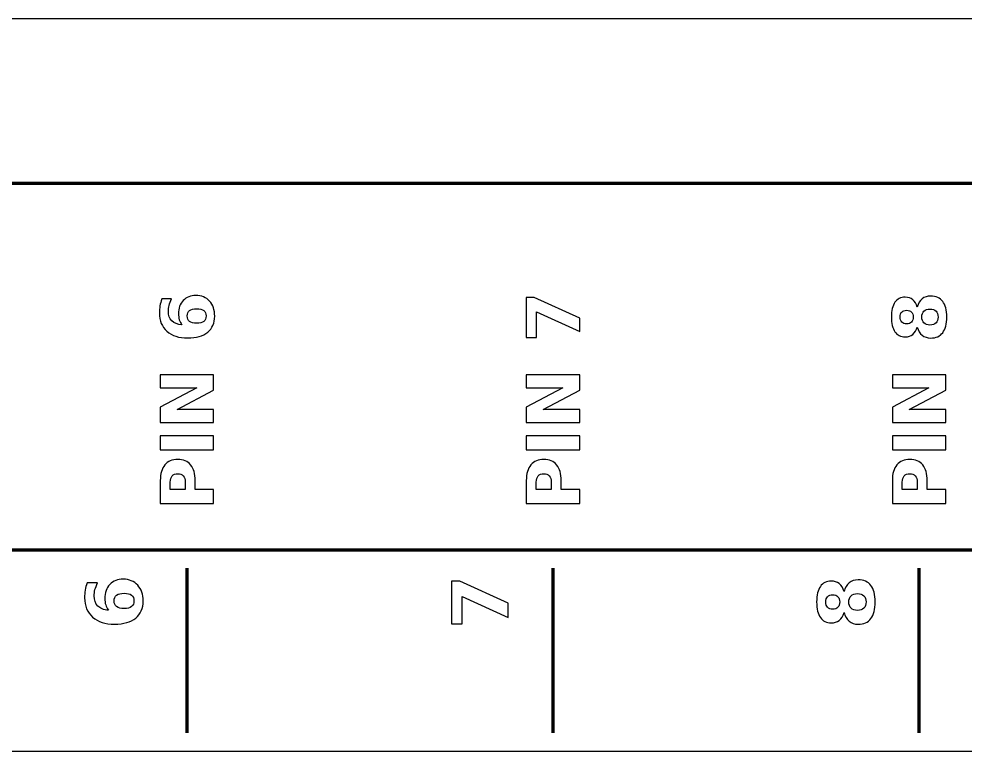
# Model space of a CAD drawing. Header units: centimetres. Extents: x -20.5 to -0.5, y -15.8 to -13.8.
# Drawn here: x -15.497 to -12.912, y -15.85 to -13.85 of the extents above; entities that cross this region are included whole.
import ezdxf

# ---------------------------------------------------------------- set-up
doc = ezdxf.new("R2010")
doc.units = ezdxf.units.CM
doc.header["$MEASUREMENT"] = 0
doc.layers.add('Layer 1', color=7, linetype='Continuous')

msp = doc.modelspace()

# ---------------------------------------------------------------- linework, layer by layer
at = {"layer": 'Layer 1', "color": 7}
msp.add_open_spline([(-20.5, -13.85), (-20.5, -13.85), (-0.5, -13.85), (-0.5, -13.85), (-0.5, -13.85), (-0.5, -13.85), (-0.5, -15.85), (-0.5, -15.85), (-0.5, -15.85), (-0.5, -15.85), (-20.5, -15.85), (-20.5, -15.85), (-20.5, -15.85), (-20.5, -15.85), (-20.5, -13.85), (-20.5, -13.85)], degree=3, knots=[0, 0, 0, 0, 0.25, 0.25, 0.25, 0.25, 0.5, 0.5, 0.5, 0.5, 0.75, 0.75, 0.75, 0.75, 1, 1, 1, 1], dxfattribs=at)
at = {"layer": 'Layer 1', "color": 250, "lineweight": 100}
msp.add_open_spline([(-20.30001, -15.3), (-20.30001, -15.3), (-20.30001, -14.3), (-20.30001, -14.3), (-20.30001, -14.3), (-20.30001, -14.3), (-0.70001, -14.3), (-0.70001, -14.3), (-0.70001, -14.3), (-0.70001, -14.3), (-0.70001, -15.3), (-0.70001, -15.3), (-0.70001, -15.3), (-0.70001, -15.3), (-20.30001, -15.3), (-20.30001, -15.3)], degree=3, knots=[0, 0, 0, 0, 0.25, 0.25, 0.25, 0.25, 0.5, 0.5, 0.5, 0.5, 0.75, 0.75, 0.75, 0.75, 1, 1, 1, 1], dxfattribs=at)
at = {"layer": 'Layer 1', "color": 250}
for points, knots in [([(-15.1067, -14.61505), (-15.1067, -14.61505), (-15.07973, -14.61505), (-15.07973, -14.61505), (-15.07973, -14.61505), (-15.08267, -14.62125), (-15.08483, -14.62705), (-15.08623, -14.63251), (-15.08623, -14.63251), (-15.08763, -14.63798), (-15.08833, -14.64335), (-15.08833, -14.64855), (-15.08833, -14.64855), (-15.08833, -14.65975), (-15.08523, -14.66845), (-15.079, -14.67471), (-15.079, -14.67471), (-15.0728, -14.68095), (-15.06357, -14.68461), (-15.05133, -14.68565), (-15.05133, -14.68565), (-15.0545, -14.68135), (-15.0569, -14.67668), (-15.0585, -14.67168), (-15.0585, -14.67168), (-15.0601, -14.66668), (-15.0609, -14.66121), (-15.0609, -14.65528), (-15.0609, -14.65528), (-15.0609, -14.64038), (-15.05653, -14.62835), (-15.0478, -14.61921), (-15.0478, -14.61921), (-15.0391, -14.61005), (-15.02767, -14.60548), (-15.01353, -14.60548), (-15.01353, -14.60548), (-14.9979, -14.60548), (-14.9854, -14.61058), (-14.97597, -14.62081), (-14.97597, -14.62081), (-14.96657, -14.63101), (-14.96187, -14.64475), (-14.96187, -14.66191), (-14.96187, -14.66191), (-14.96187, -14.68085), (-14.96827, -14.69551), (-14.98107, -14.70591), (-14.98107, -14.70591), (-14.99383, -14.71628), (-15.012, -14.72148), (-15.0355, -14.72148), (-15.0355, -14.72148), (-15.05957, -14.72148), (-15.0785, -14.71541), (-15.09227, -14.70328), (-15.09227, -14.70328), (-15.10603, -14.69111), (-15.11293, -14.67448), (-15.11293, -14.65331), (-15.11293, -14.65331), (-15.11293, -14.64661), (-15.1124, -14.64011), (-15.11137, -14.63378), (-15.11137, -14.63378), (-15.11033, -14.62748), (-15.10877, -14.62125), (-15.1067, -14.61505)], [0, 0, 0, 0, 0.0588235, 0.0588235, 0.0588235, 0.0588235, 0.1176471, 0.1176471, 0.1176471, 0.1176471, 0.1764706, 0.1764706, 0.1764706, 0.1764706, 0.2352941, 0.2352941, 0.2352941, 0.2352941, 0.2941176, 0.2941176, 0.2941176, 0.2941176, 0.3529412, 0.3529412, 0.3529412, 0.3529412, 0.4117647, 0.4117647, 0.4117647, 0.4117647, 0.4705882, 0.4705882, 0.4705882, 0.4705882, 0.5294118, 0.5294118, 0.5294118, 0.5294118, 0.5882353, 0.5882353, 0.5882353, 0.5882353, 0.6470588, 0.6470588, 0.6470588, 0.6470588, 0.7058824, 0.7058824, 0.7058824, 0.7058824, 0.7647059, 0.7647059, 0.7647059, 0.7647059, 0.8235294, 0.8235294, 0.8235294, 0.8235294, 0.8823529, 0.8823529, 0.8823529, 0.8823529, 0.9411765, 0.9411765, 0.9411765, 0.9411765, 1, 1, 1, 1]), ([(-14.1105, -14.72051), (-14.1105, -14.72051), (-14.1105, -14.61065), (-14.1105, -14.61065), (-14.1105, -14.61065), (-14.1105, -14.61065), (-14.0893, -14.61065), (-14.0893, -14.61065), (-14.0893, -14.61065), (-14.0893, -14.61065), (-13.9647, -14.66748), (-13.9647, -14.66748), (-13.9647, -14.66748), (-13.9647, -14.66748), (-13.9647, -14.70411), (-13.9647, -14.70411), (-13.9647, -14.70411), (-13.9647, -14.70411), (-14.08287, -14.65028), (-14.08287, -14.65028), (-14.08287, -14.65028), (-14.08287, -14.65028), (-14.08287, -14.72051), (-14.08287, -14.72051), (-14.08287, -14.72051), (-14.08287, -14.72051), (-14.1105, -14.72051), (-14.1105, -14.72051)], [0, 0, 0, 0, 0.1428571, 0.1428571, 0.1428571, 0.1428571, 0.2857143, 0.2857143, 0.2857143, 0.2857143, 0.4285714, 0.4285714, 0.4285714, 0.4285714, 0.5714286, 0.5714286, 0.5714286, 0.5714286, 0.7142857, 0.7142857, 0.7142857, 0.7142857, 0.8571429, 0.8571429, 0.8571429, 0.8571429, 1, 1, 1, 1]), ([(-13.04233, -14.69171), (-13.045, -14.70055), (-13.0491, -14.70721), (-13.05463, -14.71171), (-13.05463, -14.71171), (-13.06017, -14.71621), (-13.06707, -14.71845), (-13.07533, -14.71845), (-13.07533, -14.71845), (-13.08763, -14.71845), (-13.09703, -14.71385), (-13.10347, -14.70468), (-13.10347, -14.70468), (-13.1099, -14.69551), (-13.11313, -14.68201), (-13.11313, -14.66425), (-13.11313, -14.66425), (-13.11313, -14.64661), (-13.10993, -14.63318), (-13.1035, -14.62401), (-13.1035, -14.62401), (-13.0971, -14.61485), (-13.0877, -14.61025), (-13.07533, -14.61025), (-13.07533, -14.61025), (-13.06707, -14.61025), (-13.06017, -14.61251), (-13.05463, -14.61701), (-13.05463, -14.61701), (-13.0491, -14.62155), (-13.045, -14.62825), (-13.04233, -14.63708), (-13.04233, -14.63708), (-13.0396, -14.62718), (-13.03517, -14.61971), (-13.029, -14.61468), (-13.029, -14.61468), (-13.02287, -14.60965), (-13.0151, -14.60711), (-13.0057, -14.60711), (-13.0057, -14.60711), (-12.99127, -14.60711), (-12.98033, -14.61191), (-12.97297, -14.62151), (-12.97297, -14.62151), (-12.96557, -14.63111), (-12.96187, -14.64538), (-12.96187, -14.66425), (-12.96187, -14.66425), (-12.96187, -14.68321), (-12.96557, -14.69751), (-12.97297, -14.70718), (-12.97297, -14.70718), (-12.98033, -14.71685), (-12.99127, -14.72168), (-13.0057, -14.72168), (-13.0057, -14.72168), (-13.0151, -14.72168), (-13.02287, -14.71915), (-13.029, -14.71411), (-13.029, -14.71411), (-13.03517, -14.70908), (-13.0396, -14.70161), (-13.04233, -14.69171)], [0, 0, 0, 0, 0.0625, 0.0625, 0.0625, 0.0625, 0.125, 0.125, 0.125, 0.125, 0.1875, 0.1875, 0.1875, 0.1875, 0.25, 0.25, 0.25, 0.25, 0.3125, 0.3125, 0.3125, 0.3125, 0.375, 0.375, 0.375, 0.375, 0.4375, 0.4375, 0.4375, 0.4375, 0.5, 0.5, 0.5, 0.5, 0.5625, 0.5625, 0.5625, 0.5625, 0.625, 0.625, 0.625, 0.625, 0.6875, 0.6875, 0.6875, 0.6875, 0.75, 0.75, 0.75, 0.75, 0.8125, 0.8125, 0.8125, 0.8125, 0.875, 0.875, 0.875, 0.875, 0.9375, 0.9375, 0.9375, 0.9375, 1, 1, 1, 1]), ([(-15.03667, -14.66151), (-15.03667, -14.66811), (-15.03453, -14.67305), (-15.03027, -14.67631), (-15.03027, -14.67631), (-15.026, -14.67961), (-15.0196, -14.68125), (-15.01107, -14.68125), (-15.01107, -14.68125), (-15.00257, -14.68125), (-14.99617, -14.67961), (-14.9919, -14.67631), (-14.9919, -14.67631), (-14.98763, -14.67305), (-14.9855, -14.66811), (-14.9855, -14.66151), (-14.9855, -14.66151), (-14.9855, -14.65488), (-14.98763, -14.64991), (-14.9919, -14.64665), (-14.9919, -14.64665), (-14.99617, -14.64335), (-15.00257, -14.64171), (-15.01107, -14.64171), (-15.01107, -14.64171), (-15.0196, -14.64171), (-15.026, -14.64335), (-15.03027, -14.64665), (-15.03027, -14.64665), (-15.03453, -14.64991), (-15.03667, -14.65488), (-15.03667, -14.66151)], [0, 0, 0, 0, 0.125, 0.125, 0.125, 0.125, 0.25, 0.25, 0.25, 0.25, 0.375, 0.375, 0.375, 0.375, 0.5, 0.5, 0.5, 0.5, 0.625, 0.625, 0.625, 0.625, 0.75, 0.75, 0.75, 0.75, 0.875, 0.875, 0.875, 0.875, 1, 1, 1, 1]), ([(-13.07153, -14.68291), (-13.06573, -14.68291), (-13.06127, -14.68131), (-13.05817, -14.67808), (-13.05817, -14.67808), (-13.05503, -14.67485), (-13.05347, -14.67025), (-13.05347, -14.66425), (-13.05347, -14.66425), (-13.05347, -14.65838), (-13.05503, -14.65385), (-13.05817, -14.65068), (-13.05817, -14.65068), (-13.06127, -14.64748), (-13.06573, -14.64588), (-13.07153, -14.64588), (-13.07153, -14.64588), (-13.07733, -14.64588), (-13.08177, -14.64748), (-13.08487, -14.65068), (-13.08487, -14.65068), (-13.08797, -14.65385), (-13.0895, -14.65838), (-13.0895, -14.66425), (-13.0895, -14.66425), (-13.0895, -14.67025), (-13.08793, -14.67485), (-13.0848, -14.67808), (-13.0848, -14.67808), (-13.0817, -14.68131), (-13.07727, -14.68291), (-13.07153, -14.68291)], [0, 0, 0, 0, 0.125, 0.125, 0.125, 0.125, 0.25, 0.25, 0.25, 0.25, 0.375, 0.375, 0.375, 0.375, 0.5, 0.5, 0.5, 0.5, 0.625, 0.625, 0.625, 0.625, 0.75, 0.75, 0.75, 0.75, 0.875, 0.875, 0.875, 0.875, 1, 1, 1, 1]), ([(-13.02993, -14.66425), (-13.02993, -14.67128), (-13.028, -14.67671), (-13.02417, -14.68048), (-13.02417, -14.68048), (-13.02033, -14.68425), (-13.01483, -14.68615), (-13.00767, -14.68615), (-13.00767, -14.68615), (-13.0005, -14.68615), (-12.99503, -14.68425), (-12.9912, -14.68048), (-12.9912, -14.68048), (-12.9874, -14.67671), (-12.9855, -14.67128), (-12.9855, -14.66425), (-12.9855, -14.66425), (-12.9855, -14.65728), (-12.9874, -14.65195), (-12.9912, -14.64821), (-12.9912, -14.64821), (-12.99503, -14.64451), (-13.0005, -14.64265), (-13.00767, -14.64265), (-13.00767, -14.64265), (-13.0149, -14.64265), (-13.0204, -14.64451), (-13.02423, -14.64821), (-13.02423, -14.64821), (-13.02803, -14.65195), (-13.02993, -14.65728), (-13.02993, -14.66425)], [0, 0, 0, 0, 0.125, 0.125, 0.125, 0.125, 0.25, 0.25, 0.25, 0.25, 0.375, 0.375, 0.375, 0.375, 0.5, 0.5, 0.5, 0.5, 0.625, 0.625, 0.625, 0.625, 0.75, 0.75, 0.75, 0.75, 0.875, 0.875, 0.875, 0.875, 1, 1, 1, 1]), ([(-15.1105, -14.95251), (-15.1105, -14.95251), (-15.1105, -14.91051), (-15.1105, -14.91051), (-15.1105, -14.91051), (-15.1105, -14.91051), (-15.0105, -14.85748), (-15.0105, -14.85748), (-15.0105, -14.85748), (-15.0105, -14.85748), (-15.1105, -14.85748), (-15.1105, -14.85748), (-15.1105, -14.85748), (-15.1105, -14.85748), (-15.1105, -14.82185), (-15.1105, -14.82185), (-15.1105, -14.82185), (-15.1105, -14.82185), (-14.9647, -14.82185), (-14.9647, -14.82185), (-14.9647, -14.82185), (-14.9647, -14.82185), (-14.9647, -14.86385), (-14.9647, -14.86385), (-14.9647, -14.86385), (-14.9647, -14.86385), (-15.0647, -14.91688), (-15.0647, -14.91688), (-15.0647, -14.91688), (-15.0647, -14.91688), (-14.9647, -14.91688), (-14.9647, -14.91688), (-14.9647, -14.91688), (-14.9647, -14.91688), (-14.9647, -14.95251), (-14.9647, -14.95251), (-14.9647, -14.95251), (-14.9647, -14.95251), (-15.1105, -14.95251), (-15.1105, -14.95251)], [0, 0, 0, 0, 0.1, 0.1, 0.1, 0.1, 0.2, 0.2, 0.2, 0.2, 0.3, 0.3, 0.3, 0.3, 0.4, 0.4, 0.4, 0.4, 0.5, 0.5, 0.5, 0.5, 0.6, 0.6, 0.6, 0.6, 0.7, 0.7, 0.7, 0.7, 0.8, 0.8, 0.8, 0.8, 0.9, 0.9, 0.9, 0.9, 1, 1, 1, 1]), ([(-14.1105, -14.95251), (-14.1105, -14.95251), (-14.1105, -14.91051), (-14.1105, -14.91051), (-14.1105, -14.91051), (-14.1105, -14.91051), (-14.0105, -14.85748), (-14.0105, -14.85748), (-14.0105, -14.85748), (-14.0105, -14.85748), (-14.1105, -14.85748), (-14.1105, -14.85748), (-14.1105, -14.85748), (-14.1105, -14.85748), (-14.1105, -14.82185), (-14.1105, -14.82185), (-14.1105, -14.82185), (-14.1105, -14.82185), (-13.9647, -14.82185), (-13.9647, -14.82185), (-13.9647, -14.82185), (-13.9647, -14.82185), (-13.9647, -14.86385), (-13.9647, -14.86385), (-13.9647, -14.86385), (-13.9647, -14.86385), (-14.0647, -14.91688), (-14.0647, -14.91688), (-14.0647, -14.91688), (-14.0647, -14.91688), (-13.9647, -14.91688), (-13.9647, -14.91688), (-13.9647, -14.91688), (-13.9647, -14.91688), (-13.9647, -14.95251), (-13.9647, -14.95251), (-13.9647, -14.95251), (-13.9647, -14.95251), (-14.1105, -14.95251), (-14.1105, -14.95251)], [0, 0, 0, 0, 0.1, 0.1, 0.1, 0.1, 0.2, 0.2, 0.2, 0.2, 0.3, 0.3, 0.3, 0.3, 0.4, 0.4, 0.4, 0.4, 0.5, 0.5, 0.5, 0.5, 0.6, 0.6, 0.6, 0.6, 0.7, 0.7, 0.7, 0.7, 0.8, 0.8, 0.8, 0.8, 0.9, 0.9, 0.9, 0.9, 1, 1, 1, 1]), ([(-13.1105, -14.95251), (-13.1105, -14.95251), (-13.1105, -14.91051), (-13.1105, -14.91051), (-13.1105, -14.91051), (-13.1105, -14.91051), (-13.0105, -14.85748), (-13.0105, -14.85748), (-13.0105, -14.85748), (-13.0105, -14.85748), (-13.1105, -14.85748), (-13.1105, -14.85748), (-13.1105, -14.85748), (-13.1105, -14.85748), (-13.1105, -14.82185), (-13.1105, -14.82185), (-13.1105, -14.82185), (-13.1105, -14.82185), (-12.9647, -14.82185), (-12.9647, -14.82185), (-12.9647, -14.82185), (-12.9647, -14.82185), (-12.9647, -14.86385), (-12.9647, -14.86385), (-12.9647, -14.86385), (-12.9647, -14.86385), (-13.0647, -14.91688), (-13.0647, -14.91688), (-13.0647, -14.91688), (-13.0647, -14.91688), (-12.9647, -14.91688), (-12.9647, -14.91688), (-12.9647, -14.91688), (-12.9647, -14.91688), (-12.9647, -14.95251), (-12.9647, -14.95251), (-12.9647, -14.95251), (-12.9647, -14.95251), (-13.1105, -14.95251), (-13.1105, -14.95251)], [0, 0, 0, 0, 0.1, 0.1, 0.1, 0.1, 0.2, 0.2, 0.2, 0.2, 0.3, 0.3, 0.3, 0.3, 0.4, 0.4, 0.4, 0.4, 0.5, 0.5, 0.5, 0.5, 0.6, 0.6, 0.6, 0.6, 0.7, 0.7, 0.7, 0.7, 0.8, 0.8, 0.8, 0.8, 0.9, 0.9, 0.9, 0.9, 1, 1, 1, 1]), ([(-15.1105, -15.02691), (-15.1105, -15.02691), (-15.1105, -14.98931), (-15.1105, -14.98931), (-15.1105, -14.98931), (-15.1105, -14.98931), (-14.9647, -14.98931), (-14.9647, -14.98931), (-14.9647, -14.98931), (-14.9647, -14.98931), (-14.9647, -15.02691), (-14.9647, -15.02691), (-14.9647, -15.02691), (-14.9647, -15.02691), (-15.1105, -15.02691), (-15.1105, -15.02691)], [0, 0, 0, 0, 0.25, 0.25, 0.25, 0.25, 0.5, 0.5, 0.5, 0.5, 0.75, 0.75, 0.75, 0.75, 1, 1, 1, 1]), ([(-14.1105, -15.02691), (-14.1105, -15.02691), (-14.1105, -14.98931), (-14.1105, -14.98931), (-14.1105, -14.98931), (-14.1105, -14.98931), (-13.9647, -14.98931), (-13.9647, -14.98931), (-13.9647, -14.98931), (-13.9647, -14.98931), (-13.9647, -15.02691), (-13.9647, -15.02691), (-13.9647, -15.02691), (-13.9647, -15.02691), (-14.1105, -15.02691), (-14.1105, -15.02691)], [0, 0, 0, 0, 0.25, 0.25, 0.25, 0.25, 0.5, 0.5, 0.5, 0.5, 0.75, 0.75, 0.75, 0.75, 1, 1, 1, 1]), ([(-13.1105, -15.02691), (-13.1105, -15.02691), (-13.1105, -14.98931), (-13.1105, -14.98931), (-13.1105, -14.98931), (-13.1105, -14.98931), (-12.9647, -14.98931), (-12.9647, -14.98931), (-12.9647, -14.98931), (-12.9647, -14.98931), (-12.9647, -15.02691), (-12.9647, -15.02691), (-12.9647, -15.02691), (-12.9647, -15.02691), (-13.1105, -15.02691), (-13.1105, -15.02691)], [0, 0, 0, 0, 0.25, 0.25, 0.25, 0.25, 0.5, 0.5, 0.5, 0.5, 0.75, 0.75, 0.75, 0.75, 1, 1, 1, 1]), ([(-15.1105, -15.17348), (-15.1105, -15.17348), (-15.1105, -15.11108), (-15.1105, -15.11108), (-15.1105, -15.11108), (-15.1105, -15.09252), (-15.10637, -15.07828), (-15.09813, -15.06835), (-15.09813, -15.06835), (-15.0899, -15.05842), (-15.07817, -15.05345), (-15.06293, -15.05345), (-15.06293, -15.05345), (-15.04767, -15.05345), (-15.0359, -15.05842), (-15.02767, -15.06835), (-15.02767, -15.06835), (-15.01943, -15.07828), (-15.0153, -15.09252), (-15.0153, -15.11108), (-15.0153, -15.11108), (-15.0153, -15.11108), (-15.0153, -15.13588), (-15.0153, -15.13588), (-15.0153, -15.13588), (-15.0153, -15.13588), (-14.9647, -15.13588), (-14.9647, -15.13588), (-14.9647, -15.13588), (-14.9647, -15.13588), (-14.9647, -15.17348), (-14.9647, -15.17348), (-14.9647, -15.17348), (-14.9647, -15.17348), (-15.1105, -15.17348), (-15.1105, -15.17348)], [0, 0, 0, 0, 0.1111111, 0.1111111, 0.1111111, 0.1111111, 0.2222222, 0.2222222, 0.2222222, 0.2222222, 0.3333333, 0.3333333, 0.3333333, 0.3333333, 0.4444444, 0.4444444, 0.4444444, 0.4444444, 0.5555556, 0.5555556, 0.5555556, 0.5555556, 0.6666667, 0.6666667, 0.6666667, 0.6666667, 0.7777778, 0.7777778, 0.7777778, 0.7777778, 0.8888889, 0.8888889, 0.8888889, 0.8888889, 1, 1, 1, 1]), ([(-14.1105, -15.17348), (-14.1105, -15.17348), (-14.1105, -15.11108), (-14.1105, -15.11108), (-14.1105, -15.11108), (-14.1105, -15.09252), (-14.10637, -15.07828), (-14.09813, -15.06835), (-14.09813, -15.06835), (-14.0899, -15.05842), (-14.07817, -15.05345), (-14.06293, -15.05345), (-14.06293, -15.05345), (-14.04767, -15.05345), (-14.0359, -15.05842), (-14.02767, -15.06835), (-14.02767, -15.06835), (-14.01943, -15.07828), (-14.0153, -15.09252), (-14.0153, -15.11108), (-14.0153, -15.11108), (-14.0153, -15.11108), (-14.0153, -15.13588), (-14.0153, -15.13588), (-14.0153, -15.13588), (-14.0153, -15.13588), (-13.9647, -15.13588), (-13.9647, -15.13588), (-13.9647, -15.13588), (-13.9647, -15.13588), (-13.9647, -15.17348), (-13.9647, -15.17348), (-13.9647, -15.17348), (-13.9647, -15.17348), (-14.1105, -15.17348), (-14.1105, -15.17348)], [0, 0, 0, 0, 0.1111111, 0.1111111, 0.1111111, 0.1111111, 0.2222222, 0.2222222, 0.2222222, 0.2222222, 0.3333333, 0.3333333, 0.3333333, 0.3333333, 0.4444444, 0.4444444, 0.4444444, 0.4444444, 0.5555556, 0.5555556, 0.5555556, 0.5555556, 0.6666667, 0.6666667, 0.6666667, 0.6666667, 0.7777778, 0.7777778, 0.7777778, 0.7777778, 0.8888889, 0.8888889, 0.8888889, 0.8888889, 1, 1, 1, 1]), ([(-13.1105, -15.17348), (-13.1105, -15.17348), (-13.1105, -15.11108), (-13.1105, -15.11108), (-13.1105, -15.11108), (-13.1105, -15.09252), (-13.10637, -15.07828), (-13.09813, -15.06835), (-13.09813, -15.06835), (-13.0899, -15.05842), (-13.07817, -15.05345), (-13.06293, -15.05345), (-13.06293, -15.05345), (-13.04767, -15.05345), (-13.0359, -15.05842), (-13.02767, -15.06835), (-13.02767, -15.06835), (-13.01943, -15.07828), (-13.0153, -15.09252), (-13.0153, -15.11108), (-13.0153, -15.11108), (-13.0153, -15.11108), (-13.0153, -15.13588), (-13.0153, -15.13588), (-13.0153, -15.13588), (-13.0153, -15.13588), (-12.9647, -15.13588), (-12.9647, -15.13588), (-12.9647, -15.13588), (-12.9647, -15.13588), (-12.9647, -15.17348), (-12.9647, -15.17348), (-12.9647, -15.17348), (-12.9647, -15.17348), (-13.1105, -15.17348), (-13.1105, -15.17348)], [0, 0, 0, 0, 0.1111111, 0.1111111, 0.1111111, 0.1111111, 0.2222222, 0.2222222, 0.2222222, 0.2222222, 0.3333333, 0.3333333, 0.3333333, 0.3333333, 0.4444444, 0.4444444, 0.4444444, 0.4444444, 0.5555556, 0.5555556, 0.5555556, 0.5555556, 0.6666667, 0.6666667, 0.6666667, 0.6666667, 0.7777778, 0.7777778, 0.7777778, 0.7777778, 0.8888889, 0.8888889, 0.8888889, 0.8888889, 1, 1, 1, 1]), ([(-15.08327, -15.13588), (-15.08327, -15.13588), (-15.04253, -15.13588), (-15.04253, -15.13588), (-15.04253, -15.13588), (-15.04253, -15.13588), (-15.04253, -15.11508), (-15.04253, -15.11508), (-15.04253, -15.11508), (-15.04253, -15.10778), (-15.0443, -15.10215), (-15.04787, -15.09818), (-15.04787, -15.09818), (-15.0514, -15.09422), (-15.05643, -15.09222), (-15.06293, -15.09222), (-15.06293, -15.09222), (-15.06947, -15.09222), (-15.07447, -15.09422), (-15.078, -15.09818), (-15.078, -15.09818), (-15.0815, -15.10215), (-15.08327, -15.10778), (-15.08327, -15.11508), (-15.08327, -15.11508), (-15.08327, -15.11508), (-15.08327, -15.13588), (-15.08327, -15.13588)], [0, 0, 0, 0, 0.1428571, 0.1428571, 0.1428571, 0.1428571, 0.2857143, 0.2857143, 0.2857143, 0.2857143, 0.4285714, 0.4285714, 0.4285714, 0.4285714, 0.5714286, 0.5714286, 0.5714286, 0.5714286, 0.7142857, 0.7142857, 0.7142857, 0.7142857, 0.8571429, 0.8571429, 0.8571429, 0.8571429, 1, 1, 1, 1]), ([(-14.08327, -15.13588), (-14.08327, -15.13588), (-14.04253, -15.13588), (-14.04253, -15.13588), (-14.04253, -15.13588), (-14.04253, -15.13588), (-14.04253, -15.11508), (-14.04253, -15.11508), (-14.04253, -15.11508), (-14.04253, -15.10778), (-14.0443, -15.10215), (-14.04787, -15.09818), (-14.04787, -15.09818), (-14.0514, -15.09422), (-14.05643, -15.09222), (-14.06293, -15.09222), (-14.06293, -15.09222), (-14.06947, -15.09222), (-14.07447, -15.09422), (-14.078, -15.09818), (-14.078, -15.09818), (-14.0815, -15.10215), (-14.08327, -15.10778), (-14.08327, -15.11508), (-14.08327, -15.11508), (-14.08327, -15.11508), (-14.08327, -15.13588), (-14.08327, -15.13588)], [0, 0, 0, 0, 0.1428571, 0.1428571, 0.1428571, 0.1428571, 0.2857143, 0.2857143, 0.2857143, 0.2857143, 0.4285714, 0.4285714, 0.4285714, 0.4285714, 0.5714286, 0.5714286, 0.5714286, 0.5714286, 0.7142857, 0.7142857, 0.7142857, 0.7142857, 0.8571429, 0.8571429, 0.8571429, 0.8571429, 1, 1, 1, 1]), ([(-13.08327, -15.13588), (-13.08327, -15.13588), (-13.04253, -15.13588), (-13.04253, -15.13588), (-13.04253, -15.13588), (-13.04253, -15.13588), (-13.04253, -15.11508), (-13.04253, -15.11508), (-13.04253, -15.11508), (-13.04253, -15.10778), (-13.0443, -15.10215), (-13.04787, -15.09818), (-13.04787, -15.09818), (-13.0514, -15.09422), (-13.05643, -15.09222), (-13.06293, -15.09222), (-13.06293, -15.09222), (-13.06947, -15.09222), (-13.07447, -15.09422), (-13.078, -15.09818), (-13.078, -15.09818), (-13.0815, -15.10215), (-13.08327, -15.10778), (-13.08327, -15.11508), (-13.08327, -15.11508), (-13.08327, -15.11508), (-13.08327, -15.13588), (-13.08327, -15.13588)], [0, 0, 0, 0, 0.1428571, 0.1428571, 0.1428571, 0.1428571, 0.2857143, 0.2857143, 0.2857143, 0.2857143, 0.4285714, 0.4285714, 0.4285714, 0.4285714, 0.5714286, 0.5714286, 0.5714286, 0.5714286, 0.7142857, 0.7142857, 0.7142857, 0.7142857, 0.8571429, 0.8571429, 0.8571429, 0.8571429, 1, 1, 1, 1]), ([(-15.31065, -15.39058), (-15.31065, -15.39058), (-15.28211, -15.39058), (-15.28211, -15.39058), (-15.28211, -15.39058), (-15.28521, -15.39714), (-15.2875, -15.40328), (-15.28898, -15.40907), (-15.28898, -15.40907), (-15.29047, -15.41485), (-15.29121, -15.42053), (-15.29121, -15.42604), (-15.29121, -15.42604), (-15.29121, -15.43789), (-15.28793, -15.4471), (-15.28133, -15.45373), (-15.28133, -15.45373), (-15.27477, -15.46033), (-15.265, -15.46421), (-15.25205, -15.4653), (-15.25205, -15.4653), (-15.2554, -15.46075), (-15.25794, -15.45581), (-15.25963, -15.45052), (-15.25963, -15.45052), (-15.26133, -15.44523), (-15.26217, -15.43944), (-15.26217, -15.43316), (-15.26217, -15.43316), (-15.26217, -15.41739), (-15.25755, -15.40466), (-15.24831, -15.39499), (-15.24831, -15.39499), (-15.2391, -15.38529), (-15.227, -15.38046), (-15.21204, -15.38046), (-15.21204, -15.38046), (-15.1955, -15.38046), (-15.18227, -15.38586), (-15.17228, -15.39669), (-15.17228, -15.39669), (-15.16234, -15.40748), (-15.15736, -15.42202), (-15.15736, -15.44018), (-15.15736, -15.44018), (-15.15736, -15.46022), (-15.16413, -15.47574), (-15.17768, -15.48675), (-15.17768, -15.48675), (-15.19119, -15.49772), (-15.21042, -15.50323), (-15.23529, -15.50323), (-15.23529, -15.50323), (-15.26076, -15.50323), (-15.2808, -15.49681), (-15.29537, -15.48396), (-15.29537, -15.48396), (-15.30994, -15.47109), (-15.31724, -15.45348), (-15.31724, -15.43108), (-15.31724, -15.43108), (-15.31724, -15.42399), (-15.31668, -15.41711), (-15.31558, -15.41041), (-15.31558, -15.41041), (-15.31449, -15.40374), (-15.31283, -15.39714), (-15.31065, -15.39058)], [0, 0, 0, 0, 0.0588235, 0.0588235, 0.0588235, 0.0588235, 0.1176471, 0.1176471, 0.1176471, 0.1176471, 0.1764706, 0.1764706, 0.1764706, 0.1764706, 0.2352941, 0.2352941, 0.2352941, 0.2352941, 0.2941176, 0.2941176, 0.2941176, 0.2941176, 0.3529412, 0.3529412, 0.3529412, 0.3529412, 0.4117647, 0.4117647, 0.4117647, 0.4117647, 0.4705882, 0.4705882, 0.4705882, 0.4705882, 0.5294118, 0.5294118, 0.5294118, 0.5294118, 0.5882353, 0.5882353, 0.5882353, 0.5882353, 0.6470588, 0.6470588, 0.6470588, 0.6470588, 0.7058824, 0.7058824, 0.7058824, 0.7058824, 0.7647059, 0.7647059, 0.7647059, 0.7647059, 0.8235294, 0.8235294, 0.8235294, 0.8235294, 0.8823529, 0.8823529, 0.8823529, 0.8823529, 0.9411765, 0.9411765, 0.9411765, 0.9411765, 1, 1, 1, 1]), ([(-14.31467, -15.5022), (-14.31467, -15.5022), (-14.31467, -15.38593), (-14.31467, -15.38593), (-14.31467, -15.38593), (-14.31467, -15.38593), (-14.29223, -15.38593), (-14.29223, -15.38593), (-14.29223, -15.38593), (-14.29223, -15.38593), (-14.16036, -15.44608), (-14.16036, -15.44608), (-14.16036, -15.44608), (-14.16036, -15.44608), (-14.16036, -15.48485), (-14.16036, -15.48485), (-14.16036, -15.48485), (-14.16036, -15.48485), (-14.28542, -15.42787), (-14.28542, -15.42787), (-14.28542, -15.42787), (-14.28542, -15.42787), (-14.28542, -15.5022), (-14.28542, -15.5022), (-14.28542, -15.5022), (-14.28542, -15.5022), (-14.31467, -15.5022), (-14.31467, -15.5022)], [0, 0, 0, 0, 0.1428571, 0.1428571, 0.1428571, 0.1428571, 0.2857143, 0.2857143, 0.2857143, 0.2857143, 0.4285714, 0.4285714, 0.4285714, 0.4285714, 0.5714286, 0.5714286, 0.5714286, 0.5714286, 0.7142857, 0.7142857, 0.7142857, 0.7142857, 0.8571429, 0.8571429, 0.8571429, 0.8571429, 1, 1, 1, 1]), ([(-13.24252, -15.47172), (-13.24535, -15.48107), (-13.24968, -15.48813), (-13.25554, -15.49289), (-13.25554, -15.49289), (-13.2614, -15.49765), (-13.2687, -15.50002), (-13.27745, -15.50002), (-13.27745, -15.50002), (-13.29047, -15.50002), (-13.30041, -15.49515), (-13.30722, -15.48545), (-13.30722, -15.48545), (-13.31403, -15.47574), (-13.31745, -15.46146), (-13.31745, -15.44265), (-13.31745, -15.44265), (-13.31745, -15.42399), (-13.31407, -15.40977), (-13.30726, -15.40007), (-13.30726, -15.40007), (-13.30049, -15.39037), (-13.29054, -15.3855), (-13.27745, -15.3855), (-13.27745, -15.3855), (-13.2687, -15.3855), (-13.2614, -15.3879), (-13.25554, -15.39266), (-13.25554, -15.39266), (-13.24968, -15.39746), (-13.24535, -15.40455), (-13.24252, -15.4139), (-13.24252, -15.4139), (-13.23963, -15.40342), (-13.23494, -15.39552), (-13.22841, -15.39019), (-13.22841, -15.39019), (-13.22192, -15.38487), (-13.2137, -15.38219), (-13.20375, -15.38219), (-13.20375, -15.38219), (-13.18848, -15.38219), (-13.17691, -15.38727), (-13.16911, -15.39743), (-13.16911, -15.39743), (-13.16128, -15.40759), (-13.15736, -15.42269), (-13.15736, -15.44265), (-13.15736, -15.44265), (-13.15736, -15.46273), (-13.16128, -15.47786), (-13.16911, -15.48809), (-13.16911, -15.48809), (-13.17691, -15.49832), (-13.18848, -15.50344), (-13.20375, -15.50344), (-13.20375, -15.50344), (-13.2137, -15.50344), (-13.22192, -15.50076), (-13.22841, -15.49543), (-13.22841, -15.49543), (-13.23494, -15.4901), (-13.23963, -15.4822), (-13.24252, -15.47172)], [0, 0, 0, 0, 0.0625, 0.0625, 0.0625, 0.0625, 0.125, 0.125, 0.125, 0.125, 0.1875, 0.1875, 0.1875, 0.1875, 0.25, 0.25, 0.25, 0.25, 0.3125, 0.3125, 0.3125, 0.3125, 0.375, 0.375, 0.375, 0.375, 0.4375, 0.4375, 0.4375, 0.4375, 0.5, 0.5, 0.5, 0.5, 0.5625, 0.5625, 0.5625, 0.5625, 0.625, 0.625, 0.625, 0.625, 0.6875, 0.6875, 0.6875, 0.6875, 0.75, 0.75, 0.75, 0.75, 0.8125, 0.8125, 0.8125, 0.8125, 0.875, 0.875, 0.875, 0.875, 0.9375, 0.9375, 0.9375, 0.9375, 1, 1, 1, 1]), ([(-15.23653, -15.43976), (-15.23653, -15.44675), (-15.23427, -15.45197), (-15.22975, -15.45542), (-15.22975, -15.45542), (-15.22524, -15.45892), (-15.21846, -15.46065), (-15.20943, -15.46065), (-15.20943, -15.46065), (-15.20044, -15.46065), (-15.19366, -15.45892), (-15.18915, -15.45542), (-15.18915, -15.45542), (-15.18463, -15.45197), (-15.18237, -15.44675), (-15.18237, -15.43976), (-15.18237, -15.43976), (-15.18237, -15.43274), (-15.18463, -15.42748), (-15.18915, -15.42403), (-15.18915, -15.42403), (-15.19366, -15.42053), (-15.20044, -15.41881), (-15.20943, -15.41881), (-15.20943, -15.41881), (-15.21846, -15.41881), (-15.22524, -15.42053), (-15.22975, -15.42403), (-15.22975, -15.42403), (-15.23427, -15.42748), (-15.23653, -15.43274), (-15.23653, -15.43976)], [0, 0, 0, 0, 0.125, 0.125, 0.125, 0.125, 0.25, 0.25, 0.25, 0.25, 0.375, 0.375, 0.375, 0.375, 0.5, 0.5, 0.5, 0.5, 0.625, 0.625, 0.625, 0.625, 0.75, 0.75, 0.75, 0.75, 0.875, 0.875, 0.875, 0.875, 1, 1, 1, 1]), ([(-13.27343, -15.46241), (-13.26729, -15.46241), (-13.26256, -15.46072), (-13.25928, -15.45729), (-13.25928, -15.45729), (-13.25596, -15.45387), (-13.25431, -15.449), (-13.25431, -15.44265), (-13.25431, -15.44265), (-13.25431, -15.43644), (-13.25596, -15.43165), (-13.25928, -15.4283), (-13.25928, -15.4283), (-13.26256, -15.42491), (-13.26729, -15.42322), (-13.27343, -15.42322), (-13.27343, -15.42322), (-13.27957, -15.42322), (-13.28426, -15.42491), (-13.28754, -15.4283), (-13.28754, -15.4283), (-13.29082, -15.43165), (-13.29244, -15.43644), (-13.29244, -15.44265), (-13.29244, -15.44265), (-13.29244, -15.449), (-13.29078, -15.45387), (-13.28747, -15.45729), (-13.28747, -15.45729), (-13.28419, -15.46072), (-13.27949, -15.46241), (-13.27343, -15.46241)], [0, 0, 0, 0, 0.125, 0.125, 0.125, 0.125, 0.25, 0.25, 0.25, 0.25, 0.375, 0.375, 0.375, 0.375, 0.5, 0.5, 0.5, 0.5, 0.625, 0.625, 0.625, 0.625, 0.75, 0.75, 0.75, 0.75, 0.875, 0.875, 0.875, 0.875, 1, 1, 1, 1]), ([(-13.2294, -15.44265), (-13.2294, -15.4501), (-13.22735, -15.45585), (-13.2233, -15.45983), (-13.2233, -15.45983), (-13.21924, -15.46382), (-13.21342, -15.46583), (-13.20583, -15.46583), (-13.20583, -15.46583), (-13.19825, -15.46583), (-13.19246, -15.46382), (-13.18841, -15.45983), (-13.18841, -15.45983), (-13.18438, -15.45585), (-13.18237, -15.4501), (-13.18237, -15.44265), (-13.18237, -15.44265), (-13.18237, -15.43528), (-13.18438, -15.42964), (-13.18841, -15.42568), (-13.18841, -15.42568), (-13.19246, -15.42177), (-13.19825, -15.41979), (-13.20583, -15.41979), (-13.20583, -15.41979), (-13.21349, -15.41979), (-13.21931, -15.42177), (-13.22337, -15.42568), (-13.22337, -15.42568), (-13.22739, -15.42964), (-13.2294, -15.43528), (-13.2294, -15.44265)], [0, 0, 0, 0, 0.125, 0.125, 0.125, 0.125, 0.25, 0.25, 0.25, 0.25, 0.375, 0.375, 0.375, 0.375, 0.5, 0.5, 0.5, 0.5, 0.625, 0.625, 0.625, 0.625, 0.75, 0.75, 0.75, 0.75, 0.875, 0.875, 0.875, 0.875, 1, 1, 1, 1])]:
    msp.add_open_spline(points, degree=3, knots=knots, dxfattribs=at)
at = {"layer": 'Layer 1', "color": 250, "lineweight": 106}
for points in [[(-15.0375, -15.8), (-15.0375, -15.8), (-15.03752, -15.35001), (-15.03752, -15.35001)], [(-14.0375, -15.8), (-14.0375, -15.8), (-14.03752, -15.35001), (-14.03752, -15.35001)], [(-13.0375, -15.8), (-13.0375, -15.8), (-13.03752, -15.35001), (-13.03752, -15.35001)]]:
    msp.add_open_spline(points, degree=3, dxfattribs=at)

doc.saveas('drawing.dxf')
